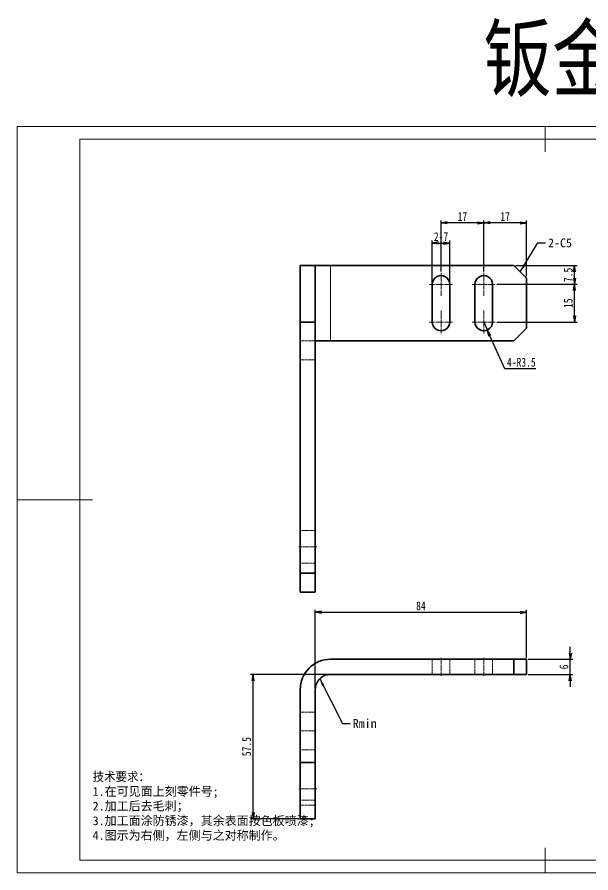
# Model space of a CAD drawing. Header units: millimetres. Extents: x -15766 to 80009, y -9701 to 15159.
# Drawn here: x -2527.3 to -2299.1, y 11134.1 to 11474.7 of the extents above; entities that cross this region are included whole.
import ezdxf

# ---------------------------------------------------------------- set-up
doc = ezdxf.new("R2010")
doc.units = ezdxf.units.MM
doc.linetypes.add('CENTER-HOKUTO_1', pattern=[16, 13, -1, 1, -1])
doc.linetypes.add('HIDDEN-HOKUTO_1', pattern=[2, 1, -1])
doc.layers.get('DEFPOINTS').update_dxf_attribs({"lineweight": 18})
for name, color, linetype, lineweight in [('AM_7', 2, 'CENTER-HOKUTO_1', 18), ('AM_HID', 1, 'HIDDEN-HOKUTO_1', 18), ('AM_VIS', 7, 'Continuous', 18), ('CDRAFT0', 7, 'Continuous', 18), ('DIM', 253, 'Continuous', 20), ('title_frame', 7, 'Continuous', 18), ('word_dim', 9, 'Continuous', 18), ('粗实线层_1', 7, 'Continuous', 15)]:
    doc.layers.add(name, color=color, linetype=linetype, lineweight=lineweight)
doc.styles.add('DIM', font='', dxfattribs={"width": 0.8})
doc.styles.get('DIM').set_extended_font_data('NSimSun')
doc.dimstyles.new('1-1', dxfattribs={"dimtxt": 3.5, "dimasz": 3, "dimexe": 1, "dimexo": 0, "dimgap": 1, "dimtad": 1, "dimdsep": 46, "dimtxsty": 'DIM', "dimblk": '_CAXARROW', "dimcen": 0, "dimdle": 6, "dimclrd": 256, "dimclre": 256, "dimclrt": 3, "dimazin": 2, "dimtfac": 0.707107, "dimtmove": 0, "dimatfit": 3, "dimfxl": 0, "dimfrac": 2, "dimtolj": 1, "dimarcsym": 0})
doc.dimstyles.new('1-1$0', dxfattribs={"dimtxt": 3.5, "dimasz": 2.5, "dimexe": 1, "dimexo": 0.625, "dimgap": 0.8, "dimtad": 1, "dimdsep": 46, "dimtxsty": 'DIM', "dimblk": 'OPEN', "dimcen": 0, "dimdle": 5, "dimclrd": 256, "dimclre": 256, "dimclrt": 3, "dimazin": 3, "dimtfac": 0.5, "dimtmove": 0, "dimatfit": 3, "dimldrblk": 'OPEN', "dimfxl": 0, "dimtolj": 1, "dimarcsym": 0})
doc.dimstyles.new('1-1$4', dxfattribs={"dimtxt": 3.5, "dimasz": 2.5, "dimexe": 1, "dimexo": 0.625, "dimgap": 0.8, "dimtad": 1, "dimtih": 1, "dimtoh": 1, "dimzin": 12, "dimdsep": 46, "dimtxsty": 'DIM', "dimblk": 'OPEN', "dimcen": 0, "dimdle": 5, "dimclrd": 256, "dimclre": 256, "dimclrt": 3, "dimazin": 3, "dimtfac": 0.5, "dimtmove": 0, "dimatfit": 3, "dimldrblk": 'OPEN', "dimfxl": 0, "dimtolj": 1, "dimarcsym": 0})

# ---------------------------------------------------------------- blocks, each defined once
blk = doc.blocks.new('*X3')
at = {"layer": 'CDRAFT0'}
for p, q in [((420, 297), (0, 297)), ((0, 297), (0, 0)), ((420, 0), (420, 297)), ((0, 0), (420, 0))]:
    blk.add_line(p, q, dxfattribs=at)
at = {"layer": '粗实线层_1'}
for p, q in [((210, 297), (210, 287)), ((415, 292), (25, 292)), ((25, 292), (25, 5)), ((415, 5), (415, 292)), ((0, 148.5), (30, 148.5)), ((420, 148.5), (410, 148.5)), ((210, 0), (210, 10)), ((25, 5), (415, 5))]:
    blk.add_line(p, q, dxfattribs=at)
blk = doc.blocks.new('_OPEN')
at = {"color": 0, "linetype": 'ByBlock', "lineweight": -2}
for p, q in [((-1, 0.166667), (0, 0)), ((-1, -0.166667), (0, 0)), ((0, 0), (-1, 0))]:
    blk.add_line(p, q, dxfattribs=at)
blk = doc.blocks.new('*D215')
at = {"layer": 'DEFPOINTS', "color": 0, "transparency": 16777216}
for p in [(-2324.68, 11219.1), (-2307.26, 11219.1), (-2324.68, 11213.1)]:
    blk.add_point(p, dxfattribs=at)
at = {"layer": 'DIM', "linetype": 'Continuous', "lineweight": -2, "transparency": 16777216}
for p, q in [((-2307.26, 11221.6), (-2307.26, 11224.1)), ((-2324.06, 11219.1), (-2306.26, 11219.1)), ((-2307.26, 11213.1), (-2307.26, 11219.1)), ((-2324.06, 11213.1), (-2306.26, 11213.1)), ((-2307.26, 11210.6), (-2307.26, 11208.1))]:
    blk.add_line(p, q, dxfattribs=at)
at = {"layer": 'DIM', "lineweight": -2, "transparency": 16777216, "xscale": 2.5, "yscale": 2.5, "zscale": 2.5}
for p, rotation in [((-2307.26, 11219.1), 270), ((-2307.26, 11213.1), 90)]:
    blk.add_blockref('_OPEN', p, dxfattribs=dict(at, rotation=rotation))
at = {"layer": 'DIM', "color": 3, "transparency": 16777216, "insert": (-2309.81, 11216.1), "char_height": 3.5, "attachment_point": 5, "rotation": 90, "style": 'DIM'}
blk.add_mtext('\\A1;6', dxfattribs=at)
blk = doc.blocks.new('*D216')
at = {"layer": 'DEFPOINTS', "color": 0, "transparency": 16777216}
for p in [(-2433.42, 11213.1), (-2402.68, 11213.1), (-2414.68, 11155.6)]:
    blk.add_point(p, dxfattribs=at)
at = {"layer": 'DIM', "linetype": 'Continuous', "lineweight": -2, "transparency": 16777216}
for p, q in [((-2403.31, 11213.1), (-2434.42, 11213.1)), ((-2433.42, 11158.1), (-2433.42, 11210.6)), ((-2415.31, 11155.6), (-2434.42, 11155.6))]:
    blk.add_line(p, q, dxfattribs=at)
at = {"layer": 'DIM', "lineweight": -2, "transparency": 16777216, "xscale": 2.5, "yscale": 2.5, "zscale": 2.5}
for p, rotation in [((-2433.42, 11213.1), 90), ((-2433.42, 11155.6), 270)]:
    blk.add_blockref('_OPEN', p, dxfattribs=dict(at, rotation=rotation))
at = {"layer": 'DIM', "color": 3, "transparency": 16777216, "insert": (-2435.97, 11184.35), "char_height": 3.5, "attachment_point": 5, "rotation": 90, "style": 'DIM'}
blk.add_mtext('\\A1;57.5', dxfattribs=at)
blk = doc.blocks.new('*D217')
at = {"layer": 'DEFPOINTS', "color": 0, "transparency": 16777216}
for p in [(-2324.68, 11237.8), (-2324.68, 11219.1), (-2408.68, 11207.1)]:
    blk.add_point(p, dxfattribs=at)
at = {"layer": 'DIM', "linetype": 'Continuous', "lineweight": -2, "transparency": 16777216}
for p, q in [((-2408.68, 11207.72), (-2408.68, 11238.8)), ((-2406.18, 11237.8), (-2327.18, 11237.8)), ((-2324.68, 11219.72), (-2324.68, 11238.8))]:
    blk.add_line(p, q, dxfattribs=at)
at = {"layer": 'DIM', "lineweight": -2, "transparency": 16777216, "xscale": 2.5, "yscale": 2.5, "zscale": 2.5, "rotation": 180}
blk.add_blockref('_OPEN', (-2408.68, 11237.8), dxfattribs=at)
at = {"layer": 'DIM', "lineweight": -2, "transparency": 16777216, "xscale": 2.5, "yscale": 2.5, "zscale": 2.5}
blk.add_blockref('_OPEN', (-2324.68, 11237.8), dxfattribs=at)
at = {"layer": 'DIM', "color": 3, "transparency": 16777216, "insert": (-2366.68, 11240.35), "char_height": 3.5, "attachment_point": 5, "style": 'DIM'}
blk.add_mtext('\\A1;84', dxfattribs=at)
blk = doc.blocks.new('_CAXARROW')
blk.add_hatch(color=0).paths.add_polyline_path([(0, 0), (-1, 0.125), (-1, -0.125)], flags=0)
blk = doc.blocks.new('*D218')
at = {"layer": 'DEFPOINTS', "color": 0, "transparency": 16777216}
for p in [(-2341.68, 11392.8), (-2341.68, 11372.89), (-2324.68, 11370.84)]:
    blk.add_point(p, dxfattribs=at)
at = {"layer": 'DIM', "linetype": 'Continuous', "lineweight": -2, "transparency": 16777216}
for p, q in [((-2341.68, 11373.51), (-2341.68, 11393.8)), ((-2327.18, 11392.8), (-2339.18, 11392.8)), ((-2324.68, 11371.46), (-2324.68, 11393.8))]:
    blk.add_line(p, q, dxfattribs=at)
at = {"layer": 'DIM', "lineweight": -2, "transparency": 16777216, "xscale": 2.5, "yscale": 2.5, "zscale": 2.5, "rotation": 180}
blk.add_blockref('_OPEN', (-2341.68, 11392.8), dxfattribs=at)
at = {"layer": 'DIM', "lineweight": -2, "transparency": 16777216, "xscale": 2.5, "yscale": 2.5, "zscale": 2.5}
blk.add_blockref('_OPEN', (-2324.68, 11392.8), dxfattribs=at)
at = {"layer": 'DIM', "color": 3, "transparency": 16777216, "insert": (-2333.18, 11395.35), "char_height": 3.5, "attachment_point": 5, "style": 'DIM'}
blk.add_mtext('\\A1;17', dxfattribs=at)
blk = doc.blocks.new('*D219')
at = {"layer": 'DEFPOINTS', "color": 0, "transparency": 16777216}
for p in [(-2358.68, 11392.8), (-2358.68, 11372.89), (-2341.68, 11372.89)]:
    blk.add_point(p, dxfattribs=at)
at = {"layer": 'DIM', "linetype": 'Continuous', "lineweight": -2, "transparency": 16777216}
for p, q in [((-2358.68, 11373.51), (-2358.68, 11393.8)), ((-2344.18, 11392.8), (-2356.18, 11392.8)), ((-2341.68, 11373.51), (-2341.68, 11393.8))]:
    blk.add_line(p, q, dxfattribs=at)
at = {"layer": 'DIM', "lineweight": -2, "transparency": 16777216, "xscale": 2.5, "yscale": 2.5, "zscale": 2.5, "rotation": 180}
blk.add_blockref('_OPEN', (-2358.68, 11392.8), dxfattribs=at)
at = {"layer": 'DIM', "lineweight": -2, "transparency": 16777216, "xscale": 2.5, "yscale": 2.5, "zscale": 2.5}
blk.add_blockref('_OPEN', (-2341.68, 11392.8), dxfattribs=at)
at = {"layer": 'DIM', "color": 3, "transparency": 16777216, "insert": (-2350.18, 11395.35), "char_height": 3.5, "attachment_point": 5, "style": 'DIM'}
blk.add_mtext('\\A1;17', dxfattribs=at)
blk = doc.blocks.new('*D220')
at = {"layer": 'DEFPOINTS', "color": 0, "transparency": 16777216}
for p in [(-2355.18, 11384.78), (-2362.18, 11368.34), (-2355.18, 11368.34)]:
    blk.add_point(p, dxfattribs=at)
at = {"layer": 'DIM', "linetype": 'Continuous', "lineweight": -2, "transparency": 16777216}
for p, q in [((-2362.18, 11368.96), (-2362.18, 11385.78)), ((-2355.18, 11368.96), (-2355.18, 11385.78)), ((-2359.68, 11384.78), (-2357.68, 11384.78))]:
    blk.add_line(p, q, dxfattribs=at)
at = {"layer": 'DIM', "lineweight": -2, "transparency": 16777216, "xscale": 2.5, "yscale": 2.5, "zscale": 2.5, "rotation": 180}
blk.add_blockref('_OPEN', (-2362.18, 11384.78), dxfattribs=at)
at = {"layer": 'DIM', "lineweight": -2, "transparency": 16777216, "xscale": 2.5, "yscale": 2.5, "zscale": 2.5}
blk.add_blockref('_OPEN', (-2355.18, 11384.78), dxfattribs=at)
at = {"layer": 'DIM', "color": 3, "transparency": 16777216, "insert": (-2358.68, 11387.33), "char_height": 3.5, "attachment_point": 5, "style": 'DIM'}
blk.add_mtext('\\A1;2-7', dxfattribs=at)
blk = doc.blocks.new('*D221')
at = {"layer": 'DEFPOINTS', "color": 0, "transparency": 16777216}
for p in [(-2329.68, 11375.84), (-2305.55, 11375.84), (-2337.13, 11368.34)]:
    blk.add_point(p, dxfattribs=at)
at = {"layer": 'DIM', "linetype": 'Continuous', "lineweight": -2, "transparency": 16777216}
for p, q in [((-2329.06, 11375.84), (-2304.55, 11375.84)), ((-2305.55, 11370.84), (-2305.55, 11373.34)), ((-2336.51, 11368.34), (-2304.55, 11368.34))]:
    blk.add_line(p, q, dxfattribs=at)
at = {"layer": 'DIM', "lineweight": -2, "transparency": 16777216, "xscale": 2.5, "yscale": 2.5, "zscale": 2.5}
for p, rotation in [((-2305.55, 11375.84), 90), ((-2305.55, 11368.34), 270)]:
    blk.add_blockref('_OPEN', p, dxfattribs=dict(at, rotation=rotation))
at = {"layer": 'DIM', "color": 3, "transparency": 16777216, "insert": (-2308.1, 11372.09), "char_height": 3.5, "attachment_point": 5, "rotation": 90, "style": 'DIM'}
blk.add_mtext('\\A1;7.5', dxfattribs=at)
blk = doc.blocks.new('*D222')
at = {"layer": 'DEFPOINTS', "color": 0, "transparency": 16777216}
for p in [(-2337.13, 11368.34), (-2305.55, 11368.34), (-2337.13, 11353.34)]:
    blk.add_point(p, dxfattribs=at)
at = {"layer": 'DIM', "linetype": 'Continuous', "lineweight": -2, "transparency": 16777216}
for p, q in [((-2336.51, 11368.34), (-2304.55, 11368.34)), ((-2305.55, 11355.84), (-2305.55, 11365.84)), ((-2336.51, 11353.34), (-2304.55, 11353.34))]:
    blk.add_line(p, q, dxfattribs=at)
at = {"layer": 'DIM', "lineweight": -2, "transparency": 16777216, "xscale": 2.5, "yscale": 2.5, "zscale": 2.5}
for p, rotation in [((-2305.55, 11368.34), 90), ((-2305.55, 11353.34), 270)]:
    blk.add_blockref('_OPEN', p, dxfattribs=dict(at, rotation=rotation))
at = {"layer": 'DIM', "color": 3, "transparency": 16777216, "insert": (-2308.1, 11360.84), "char_height": 3.5, "attachment_point": 5, "rotation": 90, "style": 'DIM'}
blk.add_mtext('\\A1;15', dxfattribs=at)
blk = doc.blocks.new('*D223')
at = {"layer": 'DEFPOINTS', "color": 0, "transparency": 16777216}
for p in [(-2341.68, 11353.34), (-2340.25, 11350.14)]:
    blk.add_point(p, dxfattribs=at)
at = {"layer": 'DIM', "linetype": 'Continuous', "lineweight": -2, "transparency": 16777216}
for p, q in [((-2341.68, 11353.34), (-2340.25, 11350.14)), ((-2333.35, 11334.75), (-2339.23, 11347.86)), ((-2320.96, 11334.75), (-2333.35, 11334.75))]:
    blk.add_line(p, q, dxfattribs=at)
at = {"layer": 'DIM', "lineweight": -2, "transparency": 16777216, "xscale": 2.5, "yscale": 2.5, "zscale": 2.5, "rotation": 114.1352655791309}
blk.add_blockref('_OPEN', (-2340.25, 11350.14), dxfattribs=at)
at = {"layer": 'DIM', "color": 3, "transparency": 16777216, "insert": (-2326.74, 11337.3), "char_height": 3.5, "attachment_point": 5, "style": 'DIM'}
blk.add_mtext('\\A1;4-R3.5', dxfattribs=at)

msp = doc.modelspace()

# ---------------------------------------------------------------- linework, layer by layer
at = {"color": 7, "lineweight": 13}
msp.add_line((-2402.68316, 11345.83804), (-2402.68316, 11375.83804), dxfattribs=at)
at = {"layer": 'AM_7', "color": 2, "lineweight": 13, "ltscale": 0.227496}
for p, q in [((-2358.68316, 11372.88784), (-2358.68316, 11363.78799)), ((-2341.68316, 11372.88784), (-2341.68316, 11363.78799)), ((-2358.68316, 11357.88784), (-2358.68316, 11348.78799)), ((-2341.68316, 11357.88784), (-2341.68316, 11348.78799))]:
    msp.add_line(p, q, dxfattribs=at)
at = {"layer": 'AM_7', "color": 2, "lineweight": 13, "ltscale": 0.227502}
for p, q in [((-2354.13287, 11368.33804), (-2363.23296, 11368.33804)), ((-2337.13287, 11368.33804), (-2346.23296, 11368.33804)), ((-2354.13287, 11353.33804), (-2363.23296, 11353.33804)), ((-2337.13287, 11353.33804), (-2346.23296, 11353.33804))]:
    msp.add_line(p, q, dxfattribs=at)
at = {"layer": 'AM_7', "color": 2, "lineweight": 13, "ltscale": 0.180017}
for p, q in [((-2408.08306, 11263.83779), (-2415.28375, 11263.83779)), ((-2358.68316, 11219.69766), (-2358.68316, 11212.49697)), ((-2341.68316, 11219.69766), (-2341.68316, 11212.49697)), ((-2408.08306, 11167.59756), (-2415.28375, 11167.59756))]:
    msp.add_line(p, q, dxfattribs=at)
at = {"layer": 'AM_HID', "color": 1, "lineweight": 13}
msp.add_line((-2402.68316, 11345.83804), (-2402.68316, 11375.83804), dxfattribs=at)
at = {"layer": 'AM_HID', "color": 1, "lineweight": 13, "ltscale": 0.15}
for p, q in [((-2408.68316, 11345.83804), (-2414.68316, 11345.83804)), ((-2408.68316, 11338.33779), (-2414.68316, 11338.33779)), ((-2414.68316, 11270.33779), (-2408.68316, 11270.33779)), ((-2414.68316, 11257.33779), (-2408.68316, 11257.33779)), ((-2414.68316, 11253.33779), (-2408.68316, 11253.33779)), ((-2362.18316, 11219.09756), (-2362.18316, 11213.09756)), ((-2355.18316, 11219.09756), (-2355.18316, 11213.09756)), ((-2345.18316, 11219.09756), (-2345.18316, 11213.09756)), ((-2338.18316, 11219.09756), (-2338.18316, 11213.09756)), ((-2329.68316, 11219.09756), (-2329.68316, 11213.09756)), ((-2408.68316, 11198.09756), (-2414.68316, 11198.09756)), ((-2408.68316, 11190.59756), (-2414.68316, 11190.59756)), ((-2414.68316, 11183.09756), (-2408.68316, 11183.09756)), ((-2414.68316, 11167.59756), (-2408.68316, 11167.59756)), ((-2414.68316, 11167.59756), (-2408.68316, 11167.59756)), ((-2414.68316, 11163.09756), (-2408.68316, 11163.09756)), ((-2408.68316, 11161.09756), (-2414.68316, 11161.09756))]:
    msp.add_line(p, q, dxfattribs=at)
at = {"layer": 'AM_VIS', "color": 0, "lineweight": 35}
for p, q in [((-2414.68316, 11375.83779), (-2414.68316, 11353.33779)), ((-2408.68316, 11353.33779), (-2408.68316, 11375.83779)), ((-2402.68316, 11375.83804), (-2329.68316, 11375.83804)), ((-2324.68316, 11370.83804), (-2324.68316, 11350.83804)), ((-2414.68316, 11253.33779), (-2414.68316, 11345.83779)), ((-2408.68316, 11253.33779), (-2408.68316, 11345.83779)), ((-2402.68316, 11345.83804), (-2329.68316, 11345.83804)), ((-2329.68316, 11219.09756), (-2402.68316, 11219.09756)), ((-2402.68316, 11213.09756), (-2329.68316, 11213.09756)), ((-2414.68316, 11207.09756), (-2414.68316, 11178.09756)), ((-2408.68316, 11178.09756), (-2408.68316, 11207.09756)), ((-2414.68316, 11178.09756), (-2414.68316, 11155.59756)), ((-2408.68316, 11155.59756), (-2408.68316, 11178.09756))]:
    msp.add_line(p, q, dxfattribs=at)
at = {"layer": 'AM_VIS', "color": 0, "lineweight": 35, "ltscale": 0.15}
for p, q in [((-2408.68316, 11375.83779), (-2414.68316, 11375.83779)), ((-2408.68316, 11375.83804), (-2402.68316, 11375.83804)), ((-2414.68316, 11353.33779), (-2408.68316, 11353.33779)), ((-2402.68316, 11345.83804), (-2408.68316, 11345.83804)), ((-2414.68316, 11253.33779), (-2408.68316, 11253.33779)), ((-2414.68316, 11245.83779), (-2408.68316, 11245.83779)), ((-2329.68316, 11213.09756), (-2329.68316, 11219.09756)), ((-2324.68316, 11213.09756), (-2324.68316, 11219.09756)), ((-2408.68316, 11178.09756), (-2414.68316, 11178.09756)), ((-2414.68316, 11155.59756), (-2408.68316, 11155.59756))]:
    msp.add_line(p, q, dxfattribs=at)
at = {"layer": 'AM_VIS', "color": 0, "lineweight": 35, "ltscale": 0.176777}
for p, q in [((-2329.68316, 11375.83804), (-2324.68316, 11370.83804)), ((-2324.68316, 11350.83804), (-2329.68316, 11345.83804))]:
    msp.add_line(p, q, dxfattribs=at)
at = {"layer": 'AM_VIS', "color": 0, "lineweight": 35, "ltscale": 0.375}
for p, q in [((-2362.18316, 11368.33804), (-2362.18316, 11353.33804)), ((-2355.18316, 11353.33804), (-2355.18316, 11368.33804)), ((-2345.18316, 11368.33804), (-2345.18316, 11353.33804)), ((-2338.18316, 11353.33804), (-2338.18316, 11368.33804))]:
    msp.add_line(p, q, dxfattribs=at)
at = {"layer": 'AM_VIS', "color": 0, "lineweight": 35, "ltscale": 0.1875}
for p, q in [((-2414.68316, 11353.33779), (-2414.68316, 11345.83779)), ((-2408.68316, 11345.83779), (-2408.68316, 11353.33779)), ((-2414.68316, 11245.83779), (-2414.68316, 11253.33779)), ((-2408.68316, 11245.83779), (-2408.68316, 11253.33779))]:
    msp.add_line(p, q, dxfattribs=at)
at = {"layer": 'AM_VIS', "color": 0, "lineweight": 35, "ltscale": 0.125}
for p, q in [((-2329.68316, 11219.09756), (-2324.68316, 11219.09756)), ((-2329.68316, 11213.09756), (-2324.68316, 11213.09756))]:
    msp.add_line(p, q, dxfattribs=at)
at = {"layer": 'AM_VIS', "color": 0, "lineweight": 35}
for centre, radius, start, end in [((-2358.68316, 11368.33804), 3.5, 0, 180.000005), ((-2341.68316, 11368.33804), 3.5, 0, 180.000005), ((-2358.68316, 11353.33804), 3.5, 179.999995, 360), ((-2341.68316, 11353.33804), 3.5, 179.999995, 360), ((-2402.68316, 11207.09756), 12, 89.9999615, 179.999964), ((-2402.68316, 11207.09756), 6, 89.9999615, 179.999964)]:
    msp.add_arc(centre, radius, start, end, dxfattribs=at)

# ---------------------------------------------------------------- block references
at = {"layer": 'title_frame'}
msp.add_blockref('*X3', (-2527.25935, 11134.10436), dxfattribs=at)

# ---------------------------------------------------------------- texts
at = {"layer": 'DIM', "insert": (-2341.87662, 11470.73719), "char_height": 25, "width": 104.980501, "attachment_point": 1, "style": 'DIM'}
msp.add_mtext('{\\C3;钣金}', dxfattribs=at)
at = {"layer": 'DIM', "color": 3, "char_height": 3.5, "attachment_point": 1}
for s, insert in [('\\A1;2-C5', (-2316.1151, 11386.579)), ('\\A1;Rmin', (-2393.79473, 11195.32766))]:
    msp.add_mtext(s, dxfattribs=dict(at, insert=insert))
at = {"layer": 'word_dim', "linetype": 'Continuous', "ltscale": 4, "insert": (-2497.22498, 11174.10988), "char_height": 3.5, "width": 139.6035818, "attachment_point": 1}
msp.add_mtext('{\\C3;技术要求：\\P\\fNSimSun|b0|i0|c134|p49;1\\fSimSun|b0|i0|c134|p49;.在可见面上刻零件号;\\P2.加工后去毛刺；\\P3.加工面涂防锈漆，其余表面按色板喷漆;\\P\\fNSimSun|b0|i0|c134|p49;4\\fSimSun|b0|i0|c134|p49;.图示为右侧，左侧与之对称制作。\\P         }', dxfattribs=at)

# ---------------------------------------------------------------- dimensions: what is measured, and where the dimension line sits
at = {"layer": 'DIM'}
for base, p1, p2, picture, middle in [((-2358.68316, 11392.7997), (-2341.68316, 11372.88784), (-2358.68316, 11372.88784), '*D219', (-2350.18316, 11395.3497)), ((-2341.68316, 11392.7997), (-2324.68316, 11370.83804), (-2341.68316, 11372.88784), '*D218', (-2333.18316, 11395.3497)), ((-2324.68316, 11237.80212), (-2408.68316, 11207.09756), (-2324.68316, 11219.09756), '*D217', (-2366.68316, 11240.35212))]:
    dim = msp.add_linear_dim(base=base, p1=p1, p2=p2, dimstyle='1-1$0', dxfattribs=at)
    dim.commit()
    dim.dimension.update_dxf_attribs({"geometry": picture, "text_midpoint": middle})
dim = msp.add_linear_dim(base=(-2355.18316, 11384.7843), p1=(-2362.18316, 11368.33804), p2=(-2355.18316, 11368.33804), text='2-<>', dimstyle='1-1$0', dxfattribs=at)
dim.commit()
dim.dimension.update_dxf_attribs({"geometry": '*D220', "text_midpoint": (-2358.68316, 11384.7843), "dimtype": 160})
for base, p1, p2, picture, middle in [((-2305.54847, 11375.83804), (-2337.13287, 11368.33804), (-2329.68316, 11375.83804), '*D221', (-2308.09847, 11372.08804)), ((-2305.54847, 11368.33804), (-2337.13287, 11353.33804), (-2337.13287, 11368.33804), '*D222', (-2308.09847, 11360.83804)), ((-2307.25733, 11219.09756), (-2324.68316, 11213.09756), (-2324.68316, 11219.09756), '*D215', (-2309.80733, 11216.09756)), ((-2433.42143, 11213.09756), (-2414.68316, 11155.59756), (-2402.68316, 11213.09756), '*D216', (-2435.97143, 11184.34756))]:
    dim = msp.add_linear_dim(base=base, p1=p1, p2=p2, angle=90, dimstyle='1-1$0', dxfattribs=at)
    dim.commit()
    dim.dimension.update_dxf_attribs({"geometry": picture, "text_midpoint": middle})
dim = msp.add_radius_dim(center=(-2341.68316, 11353.33804), mpoint=(-2340.25204, 11350.144), text='4-<>', dimstyle='1-1$4', dxfattribs=at)
dim.commit()
dim.dimension.update_dxf_attribs({"geometry": '*D223', "text_midpoint": (-2326.74139, 11334.74546), "dimtype": 164})

# ---------------------------------------------------------------- leaders
at = {"layer": 'DIM', "annotation_type": 0, "has_hookline": 1, "hookline_direction": 0}
for points, text_width in [([(-2327.18316, 11373.33804), (-2320.1151, 11384.829), (-2317.1151, 11384.829)], 12.83333), ([(-2406.9258, 11211.3402), (-2397.79473, 11193.57766), (-2394.79473, 11193.57766)], 10.5)]:
    msp.add_leader(points, dimstyle='1-1', override={"dimgap": 1, "dimtad": 0}, dxfattribs=dict(at, text_width=text_width))

doc.saveas('drawing.dxf')
